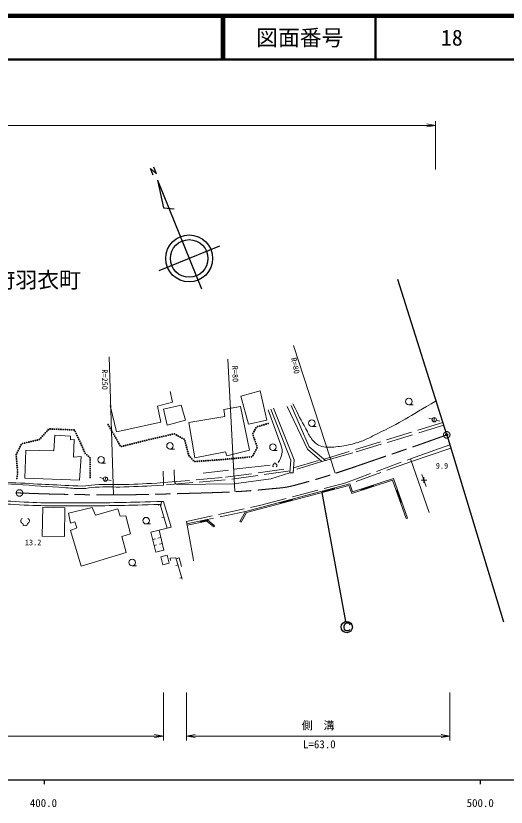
# Model space of a CAD drawing. Units: millimetres, scale not verified. Extents: x 40000 to 680000, y 20000 to 380000.
# Drawn here: x 461506 to 573952, y 198715 to 380000 of the extents above; entities that cross this region are included whole.
import ezdxf
from ezdxf.enums import TextEntityAlignment as Align

# ---------------------------------------------------------------- set-up
doc = ezdxf.new("R2010")
doc.units = ezdxf.units.MM
doc.header["$LTSCALE"] = 1000
doc.header["$PDMODE"] = 32
doc.header["$PDSIZE"] = 500
doc.linetypes.add('CHAIN', pattern=[18.5, 12, -1.5, 3.5, -1.5])
doc.linetypes.add('DASHED', pattern=[7.5, 6, -1.5])
for name, color, linetype, lineweight in [('M-BMK', 2, 'CHAIN', 13), ('M-BMK-OTRS', 5, 'Continuous', 25), ('M-BMK-SRVR', 3, 'Continuous', 25), ('M-STR-HTXT', 7, 'Continuous', 13), ('M-STR-STRC', 7, 'Continuous', 25), ('M-TTL', 2, 'Continuous', 140), ('M-TTL-BAND', 7, 'Continuous', 25), ('M-TTL-LINE', 7, 'Continuous', 50), ('M-WORK', 1, 'Continuous', 13)]:
    doc.layers.add(name, color=color, linetype=linetype, lineweight=lineweight)
for name, color, linetype in [('M-BMK-HTXT', 7, 'Continuous'), ('M-OTRS', 6, 'Continuous'), ('M-TTL-TXT', 7, 'Continuous')]:
    doc.layers.add(name, color=color, linetype=linetype)
doc.styles.add('ＭＳ ゴシック', font='')
doc.styles.get('ＭＳ ゴシック').set_extended_font_data('MS Gothic')

# ---------------------------------------------------------------- blocks, each defined once
blk = doc.blocks.new('plus')
at = {"color": 0, "linetype": 'Continuous', "lineweight": -2}
for p, q in [((-1.25, 0), (1.25, 0)), ((0, -1.25), (0, 1.25))]:
    blk.add_line(p, q, dxfattribs=at)
blk = doc.blocks.new('open_arrow')
at = {"color": 0, "linetype": 'Continuous', "lineweight": -2}
blk.add_lwpolyline([(7.5, 1.25), (0, 0), (7.5, -1.25)], dxfattribs=at)

msp = doc.modelspace()

# ---------------------------------------------------------------- linework, layer by layer
at = {"layer": 'M-BMK'}
for centre in [(560324, 283999), (462347, 270698)]:
    msp.add_circle(centre, 750, dxfattribs=at)
msp.add_open_spline([(461502, 270732), (468367, 270453), (470191, 270419), (475762, 270329), (485405, 270172), (490812, 270301), (500452, 270587), (507847, 270807), (512006, 270835), (519366, 271588), (521637, 271820), (522946, 271806), (525156, 272380), (533694, 274597), (538317, 276411), (546673, 279240), (552022, 281050), (553745, 281641), (560324, 283999)], degree=3, knots=[0, 0, 0, 0, 1, 1, 1, 2, 2, 2, 3, 3, 3, 4, 4, 4, 5, 5, 5, 6, 6, 6, 6], dxfattribs=at)
at = {"layer": 'M-BMK-OTRS'}
for q in [(549124, 319623), (573333, 241152)]:
    msp.add_line((560324, 283999), q, dxfattribs=at)
at = {"layer": 'M-BMK-SRVR'}
for p, q in [((492995, 343503), (492369, 345043)), ((492369, 345043), (493796, 343823)), ((493796, 343823), (493160, 345366)), ((493958, 342381), (495393, 335987)), ((493958, 342381), (504097, 317429)), ((495393, 335987), (497795, 335800)), ((508245, 327254), (494272, 321576))]:
    msp.add_line(p, q, dxfattribs=at)
for radius in [5387, 4309]:
    msp.add_circle((501258, 324415), radius, dxfattribs=at)
at = {"layer": 'M-OTRS'}
msp.add_point((560324, 283999), dxfattribs=at)
at = {"layer": 'M-STR-HTXT'}
for p, q in [((557768, 344767), (557768, 355894)), ((247088, 354894), (557768, 354894)), ((525185, 304497), (534763, 275208)), ((482888, 301858), (483943, 270301)), ((510145, 301331), (511728, 271013)), ((495346, 225000), (495346, 214000)), ((500661, 225000), (500661, 214000)), ((561018, 225000), (561018, 214000)), ((393854, 215000), (495346, 215000)), ((500661, 215000), (561018, 215000))]:
    msp.add_line(p, q, dxfattribs=at)
at = {"layer": 'M-STR-STRC'}
for p, q in [((537214, 241259), (531753, 270806)), ((536795, 240220), (536863, 240503)), ((536795, 239790), (536795, 240220)), ((536857, 239515), (536795, 239790)), ((537003, 239296), (536857, 239515)), ((536863, 240503), (536933, 240591)), ((536933, 240591), (537082, 240793)), ((537082, 240793), (537284, 240930)), ((537284, 240930), (537646, 240933)), ((537646, 240933), (537857, 240866)), ((537857, 240866), (538000, 240723)), ((538003, 239299), (537860, 239150)), ((538000, 240723), (538076, 240503)), ((538067, 239430), (538003, 239299)), ((537140, 239156), (537003, 239296)), ((537293, 239082), (537140, 239156)), ((537649, 239082), (537293, 239082)), ((537860, 239150), (537649, 239082))]:
    msp.add_line(p, q, dxfattribs=at)
msp.add_circle((537397, 239972), 1300, dxfattribs=at)
msp.add_circle((537397, 239972), 1300, dxfattribs=at)
at = {"layer": 'M-TTL'}
msp.add_line((680000, 380000), (40000, 380000), dxfattribs=at)
at = {"layer": 'M-TTL-BAND'}
for p, q in [((40000, 205000), (579000, 205000)), ((468000, 205000), (468000, 204000)), ((568000, 205000), (568000, 204000))]:
    msp.add_line(p, q, dxfattribs=at)
at = {"layer": 'M-TTL-LINE'}
for p, q in [((508747, 380000), (508747, 370000)), ((509247, 380000), (509247, 370000)), ((543997, 380000), (543997, 370000)), ((40000, 370000), (680000, 370000))]:
    msp.add_line(p, q, dxfattribs=at)
at = {"layer": 'M-WORK'}
for p, q in [((496903, 293934), (497463, 291521)), ((484623, 284713), (483158, 290745)), ((497463, 291521), (494016, 290616)), ((494016, 290616), (494749, 286910)), ((513018, 290487), (509226, 289797)), ((515130, 280533), (513018, 290487)), ((520628, 290158), (525297, 278289)), ((523755, 290481), (528366, 280743)), ((524660, 290697), (528797, 281260)), ((551634, 290895), (552634, 290895)), ((509226, 289797), (509442, 288203)), ((519363, 289727), (522312, 281684)), ((519976, 289902), (524587, 278182)), ((494749, 286910), (484623, 284713)), ((509442, 288203), (501169, 286824)), ((501169, 286824), (502591, 278724)), ((556962, 287593), (556176, 287817)), ((557545, 287957), (557351, 286976)), ((557930, 287336), (558742, 287117)), ((529391, 285926), (530391, 285926)), ((470418, 283937), (470227, 280337)), ((474076, 283727), (470418, 283937)), ((474018, 282903), (474076, 283727)), ((474851, 282908), (474018, 282903)), ((474722, 278901), (474851, 282908)), ((528797, 281260), (532502, 278158)), ((552043, 278517), (561018, 281723)), ((463773, 280471), (463541, 274053)), ((470227, 280337), (463773, 280471)), ((496859, 280755), (497859, 280755)), ((502591, 278724), (509614, 280102)), ((509614, 280102), (509873, 279198)), ((509873, 279198), (515130, 280533)), ((520472, 280453), (521472, 280453)), ((528366, 280743), (531687, 277930)), ((532502, 278158), (538750, 279881)), ((561244, 280977), (552246, 277925)), ((476467, 279030), (474722, 278901)), ((476144, 273601), (476467, 279030)), ((481046, 277523), (482046, 277523)), ((524587, 278182), (524371, 275338)), ((525297, 278289), (525069, 275285)), ((531687, 277930), (532502, 278158)), ((556266, 266194), (552043, 278517)), ((495379, 273064), (495282, 275681)), ((497899, 273346), (497843, 276004)), ((510247, 275939), (504502, 275237)), ((511507, 276135), (519823, 277083)), ((463541, 274053), (476144, 273601)), ((481557, 273995), (480771, 274219)), ((482140, 274359), (481946, 273378)), ((519976, 273916), (511531, 272796)), ((524371, 275338), (519976, 273916)), ((525069, 275285), (524371, 275338)), ((538740, 270965), (548105, 273981)), ((548105, 273981), (551322, 264932)), ((554618, 274963), (555603, 272148)), ((482526, 273738), (483338, 273519)), ((495406, 272514), (495379, 273064)), ((511531, 272796), (498647, 272624)), ((514208, 266455), (538083, 272796)), ((514406, 266197), (537894, 272435)), ((537894, 272435), (538556, 270590)), ((538083, 272796), (538740, 270965)), ((538556, 270590), (547919, 273606)), ((540664, 271521), (543520, 272441)), ((540683, 271464), (543538, 272384)), ((540701, 271407), (543557, 272327)), ((540719, 271350), (543575, 272270)), ((543593, 272213), (543501, 272498)), ((547919, 273606), (551039, 264832)), ((531701, 271101), (531778, 270811)), ((531716, 271043), (534616, 271813)), ((531732, 270985), (534631, 271755)), ((531747, 270927), (534647, 271697)), ((531763, 270869), (534662, 271639)), ((534677, 271581), (534600, 271871)), ((540646, 271578), (540738, 271293)), ((549025, 271393), (548742, 271293)), ((548798, 271313), (549803, 268486)), ((548855, 271333), (549860, 268506)), ((548912, 271353), (549917, 268526)), ((548968, 271373), (549973, 268547)), ((494941, 268704), (494724, 267781)), ((497094, 262836), (495343, 268762)), ((522036, 268534), (522113, 268244)), ((522051, 268476), (524951, 269246)), ((522067, 268418), (524966, 269188)), ((522082, 268360), (524982, 269130)), ((522098, 268302), (524997, 269072)), ((525012, 269014), (524935, 269304)), ((549747, 268466), (550030, 268567)), ((473622, 266054), (479051, 267347)), ((479051, 267347), (479762, 265602)), ((479762, 265602), (484933, 267024)), ((484933, 267024), (485450, 265408)), ((494640, 268066), (494160, 267925)), ((494640, 268066), (496248, 262608)), ((474074, 263792), (473622, 266054)), ((485450, 265408), (486742, 265472)), ((486742, 265472), (487841, 261336)), ((495488, 265188), (495008, 265047)), ((512887, 264157), (514208, 266455)), ((513147, 264007), (514406, 266197)), ((551322, 264932), (551039, 264832)), ((475044, 264115), (474074, 263792)), ((475496, 262693), (475044, 264115)), ((491417, 263601), (492417, 263601)), ((502212, 255765), (500661, 264182)), ((505416, 264596), (500757, 263616)), ((500819, 263322), (500757, 263616)), ((505332, 264271), (500819, 263322)), ((503881, 263966), (503819, 264260)), ((505399, 264531), (503832, 264201)), ((503844, 264142), (505382, 264466)), ((505365, 264401), (503856, 264084)), ((503869, 264025), (505349, 264336)), ((506883, 262936), (505332, 264271)), ((505407, 264286), (505349, 264336)), ((505365, 264401), (505446, 264332)), ((505368, 264241), (505564, 264468)), ((505485, 264377), (505382, 264466)), ((505399, 264531), (505524, 264423)), ((507079, 263163), (505416, 264596)), ((506883, 262936), (507079, 263163)), ((512887, 264157), (513147, 264007)), ((474010, 262111), (475496, 262693)), ((476530, 253903), (474010, 262111)), ((487841, 261336), (485838, 260754)), ((494369, 262158), (496248, 262608)), ((496248, 262608), (497094, 262836)), ((485838, 260754), (486807, 257070)), ((492901, 260035), (493512, 260174)), ((494068, 260308), (494772, 260488)), ((493742, 258814), (493227, 258685)), ((494451, 258967), (495107, 259103)), ((486807, 257070), (476530, 253903)), ((496928, 255743), (496962, 255244)), ((498280, 255631), (498932, 255827)), ((498932, 255827), (499468, 253835)), ((502241, 255162), (502212, 255765)), ((488186, 254036), (489186, 254036)), ((498711, 254196), (498232, 254053)), ((499573, 251323), (499094, 251179))]:
    msp.add_line(p, q, dxfattribs=at)
at = {"layer": 'M-WORK', "linetype": 'DASHED'}
for p, q in [((532210, 278402), (559423, 286865)), ((559630, 286207), (538750, 279881)), ((531687, 277930), (525114, 275877)), ((525158, 276461), (531317, 278243)), ((552246, 277925), (538083, 272796)), ((514208, 266455), (505434, 264582))]:
    msp.add_line(p, q, dxfattribs=at)
at = {"layer": 'M-WORK'}
for points in [[(513125, 292898), (517520, 294062), (519060, 287356), (514831, 286453)], [(495401, 289916), (499423, 290830), (500399, 287387), (496227, 286216)], [(467670, 267415), (472784, 267300), (472635, 260707), (467522, 260822)], [(493608, 257110), (492497, 261706), (494369, 262158), (495479, 257562)], [(494784, 256072), (496191, 256417), (496642, 254575), (495235, 254230)]]:
    msp.add_lwpolyline(points, close=True, dxfattribs=at)
at = {"layer": 'M-WORK', "linetype": 'DASHED'}
for points in [[(500661, 264182), (517688, 267912), (537192, 273054), (552043, 278517)], [(495379, 273064), (509622, 274277), (524445, 276319)], [(524401, 275730), (509536, 273674), (495406, 272514)]]:
    msp.add_lwpolyline(points, dxfattribs=at)
at = {"layer": 'M-WORK'}
msp.add_lwpolyline([(496928, 255743), (498221, 255829), (499686, 250946)], dxfattribs=at)
for centre, radius in [((551634, 291645), 750), ((482696, 286351), 100), ((518884, 286473), 100), ((519362, 286618), 100), ((529391, 286676), 750), ((557448, 287466), 500), ((468609, 284812), 100), ((468945, 285183), 100), ((469363, 285358), 100), ((469862, 285338), 100), ((470362, 285318), 100), ((470861, 285299), 100), ((471361, 285279), 100), ((471861, 285260), 100), ((472360, 285240), 100), ((472860, 285220), 100), ((473359, 285201), 100), ((473859, 285181), 100), ((474359, 285161), 100), ((474858, 285142), 100), ((475124, 284771), 100), ((482942, 285915), 100), ((483187, 285480), 100), ((483433, 285044), 100), ((483679, 284609), 100), ((516104, 284753), 100), ((516346, 285190), 100), ((516588, 285627), 100), ((516970, 285892), 100), ((517449, 286037), 100), ((517927, 286182), 100), ((518406, 286327), 100), ((466461, 282815), 100), ((466930, 282960), 100), ((467266, 283330), 100), ((467602, 283701), 100), ((467937, 284071), 100), ((468273, 284442), 100), ((475336, 284318), 100), ((475547, 283864), 100), ((475758, 283411), 100), ((475970, 282958), 100), ((483925, 284173), 100), ((484170, 283738), 100), ((484416, 283302), 100), ((484662, 282867), 100), ((491559, 282798), 100), ((492046, 282911), 100), ((492534, 283024), 100), ((493021, 283137), 100), ((493508, 283250), 100), ((493995, 283362), 100), ((494482, 283475), 100), ((494969, 283588), 100), ((495456, 283701), 100), ((495943, 283814), 100), ((496430, 283927), 100), ((496917, 284040), 100), ((497404, 284153), 100), ((497886, 284230), 100), ((498324, 283988), 100), ((498761, 283746), 100), ((499198, 283503), 100), ((499636, 283261), 100), ((500073, 283018), 100), ((515862, 284315), 100), ((515920, 283854), 100), ((516091, 283384), 100), ((516261, 282914), 100), ((462484, 281283), 100), ((462702, 281732), 100), ((463054, 282016), 100), ((463540, 282130), 100), ((464027, 282244), 100), ((464514, 282358), 100), ((465001, 282473), 100), ((465488, 282587), 100), ((465974, 282701), 100), ((476181, 282505), 100), ((476392, 282052), 100), ((476601, 281598), 100), ((476805, 281141), 100), ((484907, 282431), 100), ((485153, 281996), 100), ((485399, 281560), 100), ((485738, 281343), 100), ((486223, 281465), 100), ((486709, 281586), 100), ((487194, 281707), 100), ((487679, 281828), 100), ((488164, 281950), 100), ((488649, 282071), 100), ((489134, 282192), 100), ((489619, 282313), 100), ((490104, 282435), 100), ((490589, 282556), 100), ((491074, 282677), 100), ((496859, 281505), 750), ((500307, 282619), 100), ((500430, 282134), 100), ((500553, 281650), 100), ((500676, 281165), 100), ((516431, 282443), 100), ((516601, 281973), 100), ((516771, 281503), 100), ((516815, 281042), 100), ((520471, 281203), 750), ((461611, 279483), 100), ((461830, 279933), 100), ((462048, 280383), 100), ((462266, 280833), 100), ((477008, 280684), 100), ((477212, 280227), 100), ((477423, 279777), 100), ((477783, 279429), 100), ((478142, 279082), 100), ((500799, 280681), 100), ((500922, 280196), 100), ((501045, 279711), 100), ((501206, 279247), 100), ((515883, 279272), 100), ((516116, 279714), 100), ((516349, 280157), 100), ((516582, 280599), 100), ((461624, 278990), 100), ((461667, 278492), 100), ((461709, 277994), 100), ((461752, 277496), 100), ((478502, 278734), 100), ((478553, 278256), 100), ((478553, 277756), 100), ((481046, 278273), 750), ((501541, 278875), 100), ((501875, 278504), 100), ((502210, 278132), 100), ((502596, 277889), 100), ((503095, 277925), 100), ((503593, 277962), 100), ((504092, 277998), 100), ((504591, 278035), 100), ((505089, 278071), 100), ((505588, 278107), 100), ((506087, 278144), 100), ((506585, 278180), 100), ((507084, 278217), 100), ((507583, 278253), 100), ((508081, 278290), 100), ((508580, 278326), 100), ((509078, 278370), 100), ((509576, 278417), 100), ((510074, 278464), 100), ((510571, 278511), 100), ((511069, 278558), 100), ((511567, 278604), 100), ((512065, 278651), 100), ((512563, 278698), 100), ((513060, 278745), 100), ((513558, 278792), 100), ((514056, 278839), 100), ((514554, 278886), 100), ((515052, 278933), 100), ((515549, 278980), 100), ((461795, 276998), 100), ((461838, 276499), 100), ((461880, 276001), 100), ((461923, 275503), 100), ((478553, 277256), 100), ((478553, 276756), 100), ((478553, 276256), 100), ((478553, 275756), 100), ((461752, 274015), 100), ((461816, 274511), 100), ((461879, 275007), 100), ((478553, 275256), 100), ((478553, 274756), 100), ((478553, 274256), 100), ((482043, 273868), 500), ((491417, 264351), 750), ((488186, 254786), 750)]:
    msp.add_circle(centre, radius, dxfattribs=at)
for centre, radius, start, end in [((518460, 280272), 4102, 320.85015, 20.1363), ((520919, 277274), 267, 356.52859, 183.47141), ((520719, 276966), 299, 102.7182, 246.55164), ((521120, 276966), 299, 293.44836, 77.2818), ((498637, 273362), 738, 181.21029, 270.76645), ((463228, 264287), 599, 113.44836, 257.2818), ((464031, 264287), 599, 282.7182, 66.55164), ((463630, 263670), 534, 176.52859, 3.47141)]:
    msp.add_arc(centre, radius, start, end, dxfattribs=at)
for points, knots in [([(525066, 291104), (526439, 288325), (526781, 287555), (528025, 285358), (528530, 284466), (528728, 283908), (529346, 283089), (529936, 282307), (530363, 281848), (531271, 281480), (531903, 281224), (532312, 281213), (532994, 281193), (534469, 281151), (535298, 281292), (536757, 281509), (538246, 281731), (539062, 281988), (540492, 282457), (542089, 282982), (542882, 283540), (544398, 284267), (549835, 286874), (551546, 288060), (557871, 291802)], [0, 0, 0, 0, 1, 1, 1, 2, 2, 2, 3, 3, 3, 4, 4, 4, 5, 5, 5, 6, 6, 6, 7, 7, 7, 8, 8, 8, 8]), ([(396813, 287288), (397933, 286080), (398262, 285549), (399480, 284821), (399733, 284670), (399871, 284578), (400139, 284457), (401835, 283690), (402831, 283366), (404574, 282714), (406610, 281952), (407784, 281611), (409870, 281000), (413941, 279807), (416250, 279236), (420368, 278217), (423429, 277461), (425133, 276982), (428227, 276373), (431330, 275762), (433093, 275553), (436222, 275104), (440656, 274468), (443142, 274111), (447599, 273665), (453015, 273124), (456069, 273053), (461499, 272675), (465991, 272362), (468506, 272177), (473001, 271901), (474502, 271808), (475343, 271653), (476847, 271693), (477957, 271724), (478563, 271948), (479671, 272016), (482255, 272173), (483710, 272012), (486298, 272073), (489859, 272157), (491024, 272246), (495406, 272514)], [0, 0, 0, 0, 1, 1, 1, 2, 2, 2, 3, 3, 3, 4, 4, 4, 5, 5, 5, 6, 6, 6, 7, 7, 7, 8, 8, 8, 9, 9, 9, 10, 10, 10, 11, 11, 11, 12, 12, 12, 13, 13, 13, 14, 14, 14, 14]), ([(397452, 287711), (398401, 286524), (398680, 285951), (399819, 285263), (400031, 285135), (400148, 285058), (400374, 284956), (402051, 284199), (403036, 283878), (404759, 283233), (406784, 282475), (407951, 282137), (410026, 281529), (414088, 280338), (416392, 279768), (420501, 278752), (423552, 277998), (425250, 277520), (428334, 276913), (431425, 276305), (433181, 276097), (436300, 275649), (440726, 275014), (443211, 274694), (447656, 274213), (453067, 273628), (456111, 273422), (461540, 273045), (467489, 272632), (470830, 272555), (476784, 272241), (476784, 272241), (476784, 272241), (476784, 272241), (477899, 272368), (478518, 272503), (479638, 272566), (482229, 272712), (483688, 272562), (486283, 272624), (489839, 272708), (491003, 272796), (495379, 273064)], [0, 0, 0, 0, 1, 1, 1, 2, 2, 2, 3, 3, 3, 4, 4, 4, 5, 5, 5, 6, 6, 6, 7, 7, 7, 8, 8, 8, 9, 9, 9, 10, 10, 10, 11, 11, 11, 12, 12, 12, 13, 13, 13, 14, 14, 14, 14]), ([(405125, 278452), (411238, 276617), (412860, 276119), (417867, 274803), (422257, 273649), (424747, 273122), (429156, 272045), (429156, 272045), (429156, 272045), (429156, 272045), (436584, 270945), (440715, 270103), (448173, 269230), (454111, 268535), (457454, 268229), (463426, 267937), (468974, 267666), (472091, 267761), (477645, 267765), (484284, 267769), (486434, 267842), (494640, 268066)], [0, 0, 0, 0, 1, 1, 1, 2, 2, 2, 3, 3, 3, 4, 4, 4, 5, 5, 5, 6, 6, 6, 7, 7, 7, 7]), ([(405310, 279098), (411421, 277268), (413038, 276771), (418039, 275453), (422363, 274313), (424724, 273307), (429156, 272717), (429194, 272712), (429216, 272714), (429255, 272710), (436722, 272000), (440792, 270689), (448250, 269898), (454179, 269269), (457504, 268898), (463458, 268609), (468993, 268341), (472102, 268435), (477643, 268437), (484559, 268440), (486800, 268522), (495346, 268762)], [0, 0, 0, 0, 1, 1, 1, 2, 2, 2, 3, 3, 3, 4, 4, 4, 5, 5, 5, 6, 6, 6, 7, 7, 7, 7])]:
    msp.add_open_spline(points, degree=3, knots=knots, dxfattribs=at)

# ---------------------------------------------------------------- block references
at = {"layer": 'M-STR-HTXT', "xscale": 267, "yscale": 267, "rotation": 180}
for p in [(557768, 354894), (495346, 215000), (561018, 215000)]:
    msp.add_blockref('open_arrow', p, dxfattribs=at)
at = {"layer": 'M-STR-HTXT', "xscale": 267, "yscale": 267}
msp.add_blockref('open_arrow', (500661, 215000), dxfattribs=at)
at = {"layer": 'M-WORK', "xscale": 520, "yscale": 520}
msp.add_blockref('plus', (555080, 273644), dxfattribs=at)

# ---------------------------------------------------------------- texts
at = {"layer": 'M-BMK-HTXT', "style": 'ＭＳ ゴシック'}
msp.add_text('長府羽衣町', height=3666, dxfattribs=at).set_placement((451424, 316571), align=Align.BOTTOM_LEFT)
at = {"layer": 'M-STR-HTXT', "style": 'ＭＳ ゴシック'}
for s, rotation, p in [('R=80', 281.944, (524183, 301482)), ('R=80', 272.095, (510711, 299809)), ('R=250', 270, (480859, 299020))]:
    msp.add_text(s, height=1320, rotation=rotation, dxfattribs=at).set_placement(p, align=Align.BOTTOM_LEFT)
msp.add_text('側\u3000溝', height=1833, dxfattribs=at).set_placement((527072, 215958), align=Align.BOTTOM_LEFT)
msp.add_text('L=63.0', height=1833, dxfattribs=at).set_placement((531112, 211663), align=Align.BOTTOM_CENTER)
at = {"layer": 'M-TTL-BAND', "style": 'ＭＳ ゴシック'}
for s, p in [('400.0', (467844, 198195)), ('500.0', (568000, 198195))]:
    msp.add_text(s, height=1833, dxfattribs=at).set_placement(p, align=Align.BOTTOM_CENTER)
at = {"layer": 'M-TTL-TXT', "style": 'ＭＳ ゴシック'}
for s, p in [('図面番号', (526622, 375000)), ('18', (561497, 375000))]:
    msp.add_text(s, height=3666, dxfattribs=at).set_placement(p, align=Align.MIDDLE_CENTER)
at = {"layer": 'M-WORK', "style": 'ＭＳ ゴシック'}
for s, p in [('9.9', (557822, 275876)), ('13.2', (463584, 258303))]:
    msp.add_text(s, height=1320, dxfattribs=at).set_placement(p, align=Align.BOTTOM_LEFT)

doc.saveas('drawing.dxf')
